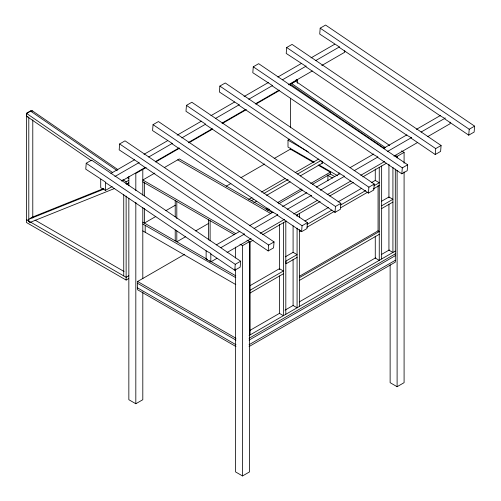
<?xml version="1.0" encoding="UTF-8"?>
<svg xmlns="http://www.w3.org/2000/svg" width="501" height="501" viewBox="0 0 501 501"><rect width="100%" height="100%" fill="white"/><g stroke="black" fill="none" stroke-linecap="round" stroke-linejoin="round"><path stroke-width="0.75" d="M210.821 253.994L234.781 270.252L240.167 267.139L240.637 261.215L91.614 160.126L86.228 163.232L85.759 169.156L105.404 182.013L105.404 190.418L100.72 187.712L100.72 179.308M119.639 143.944L119.169 149.868L138.815 162.725L138.815 163.194L239.534 231.525L244.225 234.18L244.225 234.706L268.192 250.963L273.577 247.851L274.047 241.927L125.025 140.837L119.639 143.944L268.661 245.039L268.192 250.963M153.049 124.655L152.58 130.579L172.225 143.436L172.225 143.906L272.945 212.236L277.635 214.891L277.635 215.417L301.596 231.675L306.981 228.562L307.451 222.638L158.435 121.549L153.049 124.655L302.065 225.751L301.596 231.675M186.453 105.373L185.984 111.291L205.629 124.148L205.629 124.624L306.355 192.948L311.046 195.603L311.046 196.129L335.006 212.386L340.392 209.274L340.862 203.35L191.839 102.26L186.453 105.373L335.476 206.462L335.006 212.386M206.13 250.757L206.13 259.167L210.821 261.873L210.821 253.468L206.124 250.813L105.404 182.483M219.864 86.084L219.394 92.002L239.04 104.859L239.04 105.335L339.759 173.659L344.45 176.314L344.45 176.84L368.417 193.098L373.802 189.985L374.272 184.061L225.25 82.972L219.864 86.084L368.886 187.174L368.417 193.098M234.781 270.252L235.251 264.328L240.637 261.215M253.274 66.796L252.805 72.714L272.45 85.571L272.45 86.047L373.17 154.371L377.86 157.026L377.86 157.552L401.827 173.809L407.207 170.697L407.676 164.773L258.66 63.683L253.274 66.796L402.297 167.885L401.827 173.809M286.678 47.507L286.209 53.432L305.86 66.282L305.86 66.758L406.58 135.082L411.271 137.737L411.271 138.263L435.231 154.521L440.617 151.408L441.087 145.484L292.064 44.395L286.678 47.507L435.701 148.597L435.231 154.521M320.189 28.156L319.719 34.081L339.365 46.937L339.365 47.413L440.085 115.737L444.775 118.393L444.775 118.919L468.742 135.176L474.128 132.064L474.597 126.139L325.575 25.05L320.189 28.156L469.212 129.252L468.742 135.176M91.389 160.746L26.403 116.075L26.634 113.458L30.624 111.153M128.788 278.518L126.133 280.059L26.403 222.482L26.403 113.301L30.392 110.997L117.284 170.722M32.49 110.928L31.294 111.617L30.392 111.097L31.588 110.408L32.49 110.928L117.841 169.595M30.016 218.449L32.014 217.296L103.763 188.489M110.859 173.452L134.525 159.788M143.994 154.321L167.653 140.662M177.122 135.195L201.458 121.142M210.927 115.681L234.593 102.016M244.056 96.549L268.398 82.496M277.861 77.035L301.527 63.37M310.989 57.909L334.655 44.245M114.873 176.546L139.215 162.493M148.678 157.032L172.344 143.367M181.807 137.9L205.473 124.242M215.612 118.386L239.278 104.722M248.74 99.261L272.406 85.596M282.551 79.74L306.211 66.076M315.68 60.615L339.34 46.95M105.404 190.418L112.168 186.516M121.63 181.049L145.296 167.39M155.442 161.535L179.101 147.87M188.57 142.403L212.23 128.744M222.375 122.889L245.365 109.613M255.504 103.763L279.17 90.099M288.632 84.631L312.298 70.973M321.761 65.506L344.751 52.236L344.751 50.707M146.192 167.447L135.821 173.434L135.821 190.612M155.667 161.973L179.364 148.296M188.846 142.823L212.543 129.139M222.018 123.672L246.392 109.6M255.873 104.127L279.571 90.443M289.046 84.97L297.381 80.16L297.381 83.279M126.133 183.93L126.133 181.85L128.788 180.316M126.797 183.98L128.788 182.827M126.797 184.243L128.788 183.09M154.884 173.027L142.804 180.003L235.796 233.685M164.284 167.603L179.302 158.93L272.287 212.612M155.811 216.482L144.401 223.07L144.401 208.341M165.881 210.67L175.275 205.241M314.208 162.199L288.006 147.069L288.006 140.161L289.803 139.121M226.151 186.234L230.886 183.504M241.031 177.642L264.703 163.977M274.166 158.51L290.398 149.141L313.388 162.412M248.665 199.492L252.034 197.544M261.466 192.096L285.05 178.481M295.158 172.645L318.742 159.03M185.539 236.741L176.809 241.783L176.809 230.93M195.603 230.93L208.36 223.565M251.057 200.87L253.75 199.317M263.858 193.48L288.119 179.477M297.55 174.029L321.135 160.414M253.75 202.773L256.449 201.214M266.557 195.377L290.142 181.763M300.249 175.926L322.481 163.088M128.788 275.757L126.133 277.291L26.403 219.714M235.99 346.573L137.606 289.772L137.606 281.481L184.781 254.251M266.044 209.268L268.073 208.097M277.541 202.629L301.207 188.958M310.676 183.498L330.291 172.175L330.291 174.016L312.399 184.343M267.396 210.326L269.425 209.155M278.706 203.794L302.56 190.023M216.275 244.901L239.935 231.243M249.404 225.776L273.064 212.117M282.533 206.65L306.875 192.597M316.338 187.13L340.004 173.471M350.143 167.616L373.809 153.951M383.271 148.49L406.937 134.825M416.4 129.358L440.742 115.305M220.96 247.613L244.626 233.948M254.088 228.481L277.754 214.823M287.217 209.355L311.559 195.302M320.346 190.23L344.688 176.177M354.157 170.709L377.817 157.051M387.286 151.584L411.622 137.531M421.09 132.064L445.433 118.011M210.821 261.873L216.902 258.359M227.047 252.504L251.101 238.62M260.176 233.378L284.512 219.325M293.755 213.99L317.647 200.193M327.109 194.732L350.775 181.068M360.783 175.294L384.58 161.554M393.961 156.143L417.709 142.422M427.854 136.566L450.161 123.684L450.161 122.156M239.992 244.175L242.534 245.64L249.511 241.607L249.511 471.917L242.534 475.95L235.551 471.917L235.551 268.937M395.201 155.291L397.105 156.393L404.088 152.36L404.088 163.288M249.072 242.553L253.13 240.211M262.612 234.737L286.309 221.054M296.467 215.192L320.158 201.508M329.639 196.041L353.337 182.358M362.812 176.884L386.509 163.207M304.952 221.029L328.618 207.364M338.081 201.897L361.747 188.238M371.21 182.771L375.268 180.429L379.257 182.733L373.846 185.852M268.661 245.039L274.047 241.927M302.065 225.751L307.451 222.638M335.476 206.462L340.862 203.35M368.886 187.174L374.272 184.061M402.297 167.885L407.676 164.773M435.701 148.597L441.087 145.484M469.212 129.252L474.597 126.139M306.913 224.498L331.931 210.057M340.718 204.984L365.736 190.537M299.473 231.556L300.825 230.779M306.913 227.266L334.63 211.259M340.718 207.746L367.765 192.133M373.17 189.009L379.257 185.495M285.282 256.838L293.091 252.329L297.08 254.633L286.015 261.021L286.015 263.789L297.08 257.395M381.637 201.208L388.933 196.999L392.922 199.298L381.649 205.805M381.649 208.573L392.922 202.066M249.454 286.002L279.433 268.693L283.422 270.997L250.112 290.229M250.112 292.991L283.422 273.759M299.629 276.145L378.061 230.867L378.061 185.583M299.473 277.617L379.257 231.556L377.929 230.792M299.473 280.385L379.257 234.324M249.824 330.472L279.614 313.269M285.025 310.144L293.154 305.453M299.247 301.934L375.75 257.764M381.843 254.245L389.296 249.949M249.072 335.507L395.314 251.076M128.845 198.29L128.845 399.717L135.821 403.743L142.804 399.717L142.804 291.977M249.072 338.275L395.314 253.838M249.072 340.116L395.314 255.685M249.072 344.719L395.314 260.288M249.072 346.567L395.314 262.129L395.314 169.056M390.129 264.785L390.129 382.67L397.105 386.703L404.088 382.67L404.088 171.881M104.12 189.046L28.025 219.595L29.572 222.601L114.366 188.558M296.11 79.427L297.381 80.16M401.552 150.895L404.088 152.36M288.006 140.161L308.247 151.847M318.912 164.91L337.724 175.77M318.122 165.148L330.291 172.175M330.165 173.941L334.881 176.665M327.097 174.937L332.489 178.049M177.711 159.85L270.697 213.539M246.974 240.142L249.511 241.607M142.804 181.844L234.443 234.75M26.403 116.075L28.795 117.459L28.795 221.098M142.804 222.15L207.489 259.493M209.512 260.664L235.796 275.838M142.804 223.991L235.796 277.679M142.804 230.898L235.796 284.587M35.108 220.139L124.054 271.486M137.606 281.481L235.99 338.281M137.606 283.328L235.99 340.123M137.606 287.931L235.99 344.732M86.228 163.232L235.251 264.328M389.678 145.484L295.584 81.212L291.595 83.517L385.532 147.714M384.336 148.402L290.398 84.187L290.398 85.752M127.555 177.78L128.838 178.663M26.403 113.301L112.65 172.582M122.92 179.646L126.133 181.85M397.105 156.393L397.105 157.953M397.105 170.446L397.105 386.703M395.314 155.36L395.314 156.738M392.922 167.315L392.922 252.46L388.933 250.156L388.933 204.07M388.933 164.234L388.933 197.82M381.649 166.013L381.649 258.967M379.257 167.39L379.257 260.345L375.268 258.046L375.268 236.171M375.268 168.994L375.268 180.711M339.064 172.707L339.064 174.242M327.898 175.394L327.898 180.767M322.112 161.228L322.112 163.301M299.473 213.451L299.473 217.359M299.473 229.483L299.473 306.405M297.08 214.835L297.08 216.401M297.08 228.118L297.08 307.789L293.091 305.485L293.091 259.399M293.091 225.813L293.091 252.372M290.398 98.215L290.398 127.824M290.398 148.077L290.398 149.768M285.814 221.342L285.814 314.296M283.422 222.726L283.422 315.68L279.433 313.375L279.433 275.882M279.433 224.329L279.433 269.632M250.112 241.952L250.112 334.906M242.534 245.64L242.534 475.95M235.551 247.074L235.551 258.002M210.119 220.709L210.119 240.862M208.522 219.789L208.522 239.941M176.809 201.477L176.809 218.53M175.218 200.557L175.218 216.833M175.218 230.009L175.218 240.862M145.196 225.375L145.196 232.282M144.401 182.765L144.401 195.941M142.804 169.401L142.804 195.165M142.804 207.42L142.804 278.7M135.821 202.323L135.821 403.743M128.845 176.427L128.845 185.796M126.133 196.079L126.133 280.059M123.741 194.695L123.741 275.913M32.784 119.833L32.784 218.016"/></g></svg>
